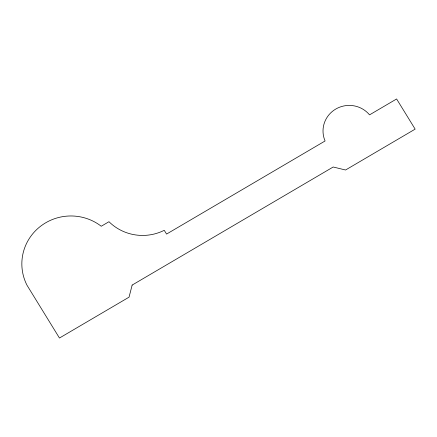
<?xml version="1.0" encoding="UTF-8"?>
<svg xmlns="http://www.w3.org/2000/svg" width="437" height="437" viewBox="0 0 437 437"><rect width="100%" height="100%" fill="white"/><g stroke="black" fill="none" stroke-linecap="round" stroke-linejoin="round"><path stroke-width="0.66" d="M132.149 285.077L129.052 297.16L59.459 338.03L27.007 285.246A48.982 47.819 -2.4 0 1 39.953 226.727A48.982 47.819 -2.4 0 1 101.247 226.251L108.977 221.712A47.256 46.136 -2.4 0 0 164.252 230.304L166.568 234.074L325.084 140.976A26.176 25.554 -2.4 0 1 335.725 109.07A26.176 25.554 -2.4 0 1 369.544 114.865L396.605 98.97L415.15 129.133L345.558 170.004L333.191 167.005L132.149 285.077"/></g></svg>
